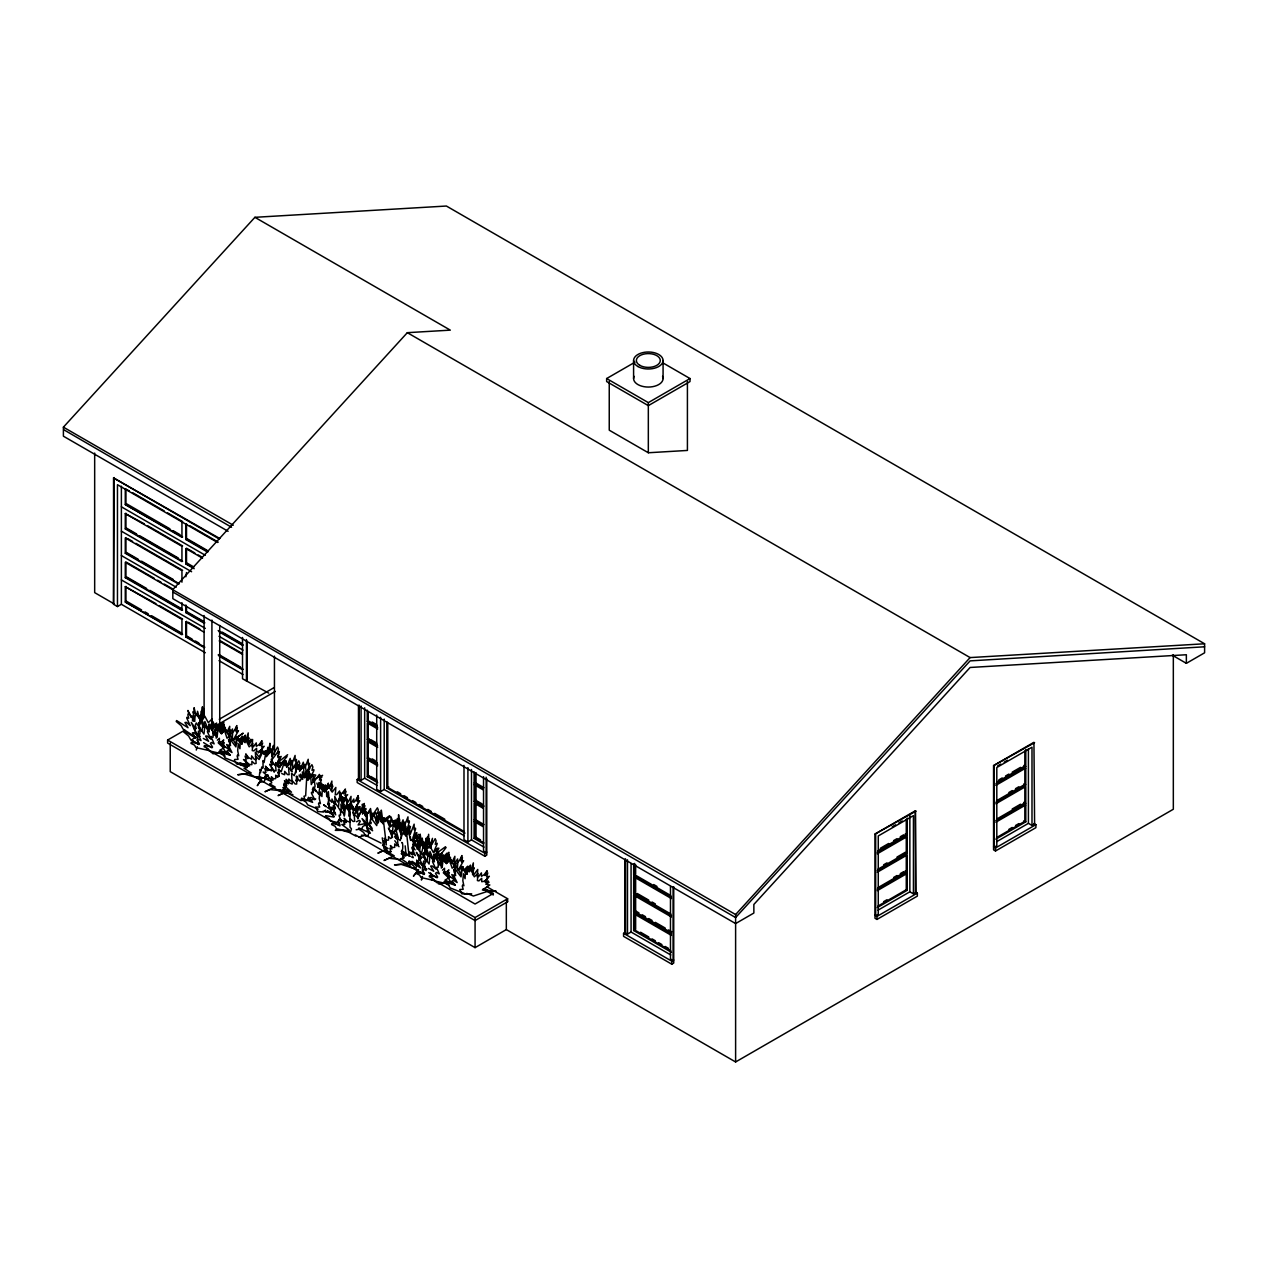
<?xml version="1.0" encoding="UTF-8"?>
<svg xmlns="http://www.w3.org/2000/svg" width="1268" height="1268" viewBox="0 0 1268 1268"><rect width="100%" height="100%" fill="white"/><g stroke="black" fill="none" stroke-linecap="round" stroke-linejoin="round"><path stroke-width="1.5" d="M207.08 750.133L195.858 747.534L194.543 745.14L191.024 743.444L191.246 742.303L199.441 743.777L197.237 740.068L198.363 739.212L201.026 740.591L198.6 734.964L198.616 733.934L199.948 733.966L199.979 728.323L203.958 734.093L204.893 725.629L208.475 730.083L209.157 724.044L210.06 726.897L211.407 723.838L213.452 727.626M223.279 752.558L220.188 753.414L208.966 750.814L207.651 748.421L204.132 746.725L204.37 745.584L212.548 747.074L210.345 743.349L211.471 742.493L214.133 743.888L211.708 738.245L211.724 737.215L213.056 737.247L213.087 731.604L217.082 737.374L218.001 728.91L221.583 733.38L222.265 727.325L223.168 730.178L224.515 727.119L227.02 731.969L229.746 726.326L229.302 733.839L232.504 728.973L232.504 732.365L234.58 730.194L236.862 725.565L235.262 730.859L237.338 727.658L236.434 732.064L238.511 730.685L233.011 740.227L243.202 733.158L238.321 736.581M229.983 744.237L228.509 739.577L230.316 740.702L229.429 737.199L230.348 735.075L235.737 744.126L236.989 736.407L241.839 743.809L242.125 737.627L242.505 740.306L243.06 736.962L244.106 741.289L245.247 735.107L245.073 742.715L248.227 732.904L248.052 739.498L248.908 737.691L247.831 742.889M409.596 825.864L406.917 830.35L409.342 821.918L409.342 820.887L408.011 822.472L407.979 816.861L403.985 827.227L403.065 819.825L399.483 828.432L399.705 823.931L400.149 823.186L401.053 827.069L402.4 825.579L404.444 831.729M400.038 828.273L400.149 823.186L401.354 838.164M405.443 833.314L405.443 832.03M420.041 843.125L420.168 834.122L421.832 845.296L422.212 838.085L423.718 847.42L424.003 842.301L424.336 844.076M432.214 880.103L420.976 877.504L419.66 875.126L416.158 873.43L416.379 872.273L424.574 873.763L422.371 870.054L423.48 869.182L426.159 870.577L423.734 864.935L423.734 863.904L425.081 863.952L425.113 858.293L429.091 864.079L430.011 855.599L433.608 860.069L434.29 854.03L435.178 856.883L436.541 853.808L437.222 854.997M445.322 883.384L434.084 880.8L432.784 878.407L429.266 876.711L429.487 875.554L437.682 877.044L435.479 873.335L436.588 872.463L439.267 873.858L436.842 868.215L436.858 867.185L438.189 867.233L438.221 861.59L442.199 867.36L443.134 858.88L446.716 863.35L447.398 857.311L448.286 860.164L449.649 857.105L452.153 861.939L454.879 856.296L454.435 863.825L457.621 858.959L457.637 862.335L459.698 860.18L461.98 855.535L460.395 860.845L462.455 857.628L461.568 862.05L463.644 860.655L458.128 870.213L463.216 866.678M466.386 894.099L461.695 893.781L459.761 889.486L463.185 889.312L462.265 886.047L462.741 884.953L463.85 885.809L462.836 880.658L463.406 873.747L465.087 878.708L465.467 870.038L466.973 873.779L467.258 867.613L467.623 870.276L468.193 866.932L469.049 870.323M241.855 744.173L242.759 738.325L243.947 741.431L245.738 738.753L249.035 744.316L252.633 739.45L252.063 746.836L253.568 746.551L256.279 742.889L256.294 746.281L259.021 744.712L262.032 740.718L259.94 745.568L262.666 742.953L261.477 747.106L264.219 746.313L258.212 752.938M335.18 803.88L334.736 796.367L337.462 801.994L339.967 797.16L341.314 800.219L342.217 797.366L343.105 808.619L343.771 803.785L344.246 816.18M466.957 873.779L467.892 868.295L469.081 871.401L470.872 868.739L474.169 874.286L477.767 869.436L477.18 876.822L478.702 876.521L481.412 872.875L481.428 876.267L484.154 874.682L487.166 870.704L485.073 875.554L487.784 872.923L486.611 877.091L489.353 876.299L484.63 881.577M198.458 731.034L198.03 735.139C198.093 732.571 196.271 740.496 198.347 743M423.591 861.02L423.163 865.109C423.227 862.557 421.404 870.466 423.48 872.97M399.309 823.138L399.42 818.843L399.689 823.392M405.475 830.429L405.601 826.134L405.871 830.683M470.238 869.816L470.38 865.093L469.62 869.816M309.741 776.523L309.725 773.147L309.075 778.742L309.17 771.134L308.79 775.905M426.999 855.187L427.126 851.446L425.985 853.38L424.003 842.301L421.594 853.301L420.231 851.319L420.453 858.246L419.866 859.165L418.836 857.659L418.836 861.067L417.79 861.669L416.633 860.084L417.441 863.27L416.395 862.811L416.158 867.93M202.928 715.944L202.975 714.74L202.611 717.006M328.143 787.872L328.317 783.149L326.938 789.282L325.686 784.908L324.988 788.221L324.545 785.542L324.196 791.707L322.389 787.904L321.929 796.542L319.916 791.517L319.219 798.412L320.439 803.595L319.092 802.707L318.522 803.769L319.647 807.082L315.51 807.114L317.824 811.488L323.498 812.011L325.575 810.109M342.138 799.078L342.217 797.366L342.328 803.563L343.58 797.366L344.468 800.219L345.831 797.16L348.335 801.994L351.046 796.367L350.618 803.88L353.804 799.014L353.82 802.406L355.88 800.235L358.162 795.591L356.577 800.9L358.638 797.683L357.75 802.105L359.827 800.726L354.311 810.268L359.399 806.749M348.32 806.923L348.383 805.212L349.08 811.251L345.482 806.797L344.563 815.261L340.569 809.491L340.537 815.134L339.206 815.102L339.19 816.132L341.615 821.775L338.952 820.38L337.827 821.236L340.03 824.961L331.851 823.471L331.614 824.612L335.132 826.308L336.448 828.701L347.67 831.301M403.287 823.883L403.398 826.213M202.294 718.924L202.42 706.783L201.739 716.214M426.127 846.897L426.539 840.858L426.73 848.054M203.356 718.877L204.196 708.669L202.943 718.766M427.744 842.887L427.554 836.753L426.999 844.615M216.305 727.705L216.638 723.045L214.815 727.404M356.784 810.426L357.227 804.213L354.501 809.84L351.997 805.006L350.65 808.065L349.746 805.212L349.065 811.251L352.662 806.797L353.582 815.261L357.56 809.491L357.592 815.134L358.939 815.102L357.845 818.874M441.327 859.229L441.755 853.015L439.045 858.658M270.956 752.495L271.051 751.29L270.575 751.956M216.194 738.166L216.638 732.46L214.815 734.727M229.445 739.545L229.746 735.741L227.02 738.23L224.515 730.511L223.168 732.001L222.265 728.117L221.298 733.696L216.273 726.802L214.974 734.663L209.378 726.199L208.428 728.403L209.331 731.81L207.461 730.875L207.461 731.905L210.853 739.181L207.096 735.979L205.543 736.09L208.634 741.289L203.324 738.451M441.327 868.136L441.755 862.43L439.045 864.935L436.541 857.2L437.444 856.122L440.313 861.289M270.021 752.273L269.894 743.27L268.23 754.444L267.849 747.232L266.343 756.552L271.193 750.894L272.446 759.056L277.835 751.94L278.754 754.397L277.866 757.582L279.673 757.091L279.689 758.121L276.408 764.572L280.022 762.29L281.528 762.781L281.242 763.764M197.063 715.675L197.539 711.3L200.059 720.382L200.55 715.215L200.677 720.303L195.668 713.361L194.369 721.191L188.789 712.648L187.838 714.835L188.742 718.274L186.871 717.308L186.871 718.322L190.263 725.645L186.523 722.395L184.954 722.491L188.044 727.737L176.585 720.557L176.252 721.54L181.181 725.676L183.02 728.989L195.795 737.358M422.196 845.645L422.672 841.286L425.192 850.352L425.351 845.883L425.81 846.945L426.761 844.726L428.013 848.197L429.915 846.089L433.418 852.667L437.222 848.926L436.62 856.122M341.488 799.949L341.837 796.637L342.059 800.013M393.825 826.371L394.443 820.364L392.747 822.71M444.466 861.812L444.783 858.848M344.484 823.962L344.706 821.87M347.892 805.497L348.003 804.483L348.24 807.859M428.774 843.283L428.632 834.281L426.951 843.569M429.012 842.491L429.329 838.639L428.647 844.123M204.196 725.946L204.893 721.476L208.475 730.083M217.303 729.227L218.001 724.757L221.583 733.364M429.329 855.916L430.011 851.462L433.608 860.053M442.437 859.197L443.134 854.743L446.716 863.35M425.145 844.108L426.159 838.164L426.619 845.391M430.708 847.959L432.261 840.351M470.967 870.276L473.36 862.874L473.17 869.468L474.042 867.661L472.552 874.682M404.761 826.768L405.063 825.183L403.462 826.054M208.475 726.738L209.157 724.836L210.425 728.292L212.327 726.152L215.829 732.666M221.583 730.019L222.265 728.117L223.533 731.573L225.435 729.433L228.937 735.963L232.757 732.159L232.155 739.387L233.756 739.529L236.625 736.676L236.656 740.068L239.541 739.292L242.743 736.201L240.524 740.433L243.424 738.61L242.156 742.43M262.809 752.495L263.11 750.973L260.32 752.51L262.46 748.5L259.385 751.258L256.596 751.734L256.58 748.342L253.806 750.91L252.269 750.593L252.855 743.444L249.178 746.836L245.802 739.957L243.963 741.907L242.759 738.325L241.855 740.813M433.608 856.708L434.29 854.806L435.542 858.262L436.493 857.326L435.178 858.705L434.29 854.806L433.323 860.386L428.299 853.507L426.999 861.352L421.404 852.889L420.437 855.092L421.356 858.515L419.486 857.564L419.47 858.595L422.878 865.87L419.122 862.668L417.552 862.779L420.643 867.978L409.152 860.972L408.819 861.955L413.764 866.028L415.603 869.309L424.003 874.54M446.716 859.989L447.398 858.087L448.65 861.558L450.568 859.403L454.071 865.933L457.891 862.145L457.272 869.357L458.889 869.515L461.758 866.646L461.774 870.038M455.133 866.852L455.434 865.299L453.833 865.933M272.176 752.701L273.555 745.394L271.701 752.59M429.107 844.551L430.011 842.364L429.123 847.119M351.426 807.288L351.394 801.645L347.4 807.415L346.481 798.951L342.899 803.405L339.317 798.951L338.382 807.415L334.403 801.645L334.372 807.288L333.04 807.256L333.024 808.287L335.449 813.913L332.771 812.534L331.661 813.39L333.864 817.099L325.67 815.625L325.448 816.766L328.951 818.462L330.266 820.856L339.602 822.948M329.014 788.363L331.899 781.056L331.693 787.65L332.739 785.875L331.423 791.042M353.915 814.31L353.011 812.534M308.489 768.329L309.566 763.288L308.235 764.873L308.203 759.263L304.891 767.948M210.504 738.166L210.979 736.312M380.939 818.716L381.24 817.654L379.671 817.559M422.45 876.489L421.404 880.024L422.402 876.679M386.344 844.884L383.174 818.557L383.015 823.661L378.007 817.543L376.723 825.595L371.144 817.987L370.177 820.348L371.096 823.629L369.226 822.964L369.21 823.994L372.602 830.746L368.861 828.131L367.308 828.48L370.383 833.203L358.923 827.956L358.606 829.003L363.52 832.315L365.358 835.311L381.082 843.061M196.271 750.054L197.269 746.709M294.493 767.425L296.474 760.467L296.458 759.453L295.127 761.038L295.095 755.427L292.448 762.67M432.483 838.338L429.456 847.61M308.489 778.457L309.566 774.685L308.235 774.716L308.203 769.074L304.225 774.843L303.29 766.379L299.708 770.849L299.026 764.794L297.774 768.091L295.856 765.666L294.905 767.172M419.137 835.992L414.382 843.711M313.354 791.47L315.05 786.16L314.084 779.344L311.294 784.591L310.644 776L308.124 779.994L307.648 773.86L307.014 776.587L306.048 773.353L304.304 777.87L302.386 771.879L302.687 778.14M277.914 756.203L279.356 751.48L277.597 752.669L278.453 749.134L277.549 747.058L272.287 756.299L271.067 748.627L266.328 756.203M378.149 822.9L378.767 821.268M363.932 812.867L363.853 806.559L364.407 812.82L364.915 808.556L365.184 811.932L365.374 809.285L365.517 815.482L366.246 811.837L366.436 820.523L367.244 815.673L367.355 831.253L369.02 831.665L368.085 835.834L365.802 835.834M266.93 774.7L264.346 781.373L259.354 782.483L257.309 785.684L261.573 778.917L259.274 776.84L259.766 772.212L260.622 772.624L259.956 769.486L260.923 771.023L261.779 766.981L262.635 768.44L263.126 767.505L262.936 760.594L264.077 762.528L266.058 751.448L266.343 756.552L265.424 750.751L264.219 753.905L262.381 751.306L259.005 756.98L255.328 752.257L255.914 759.627L254.377 759.389L251.603 755.839L251.587 759.231L248.797 757.757L245.723 753.889L247.862 758.66L245.073 756.14L246.293 760.245L243.488 759.564L249.622 765.951M376.168 821.949L377.499 817.987L375.867 818.256L376.659 815.165L375.819 812.614L370.938 819.065L369.796 810.759L365.406 815.831L364.566 809.903L363.298 813.39L361.412 811.266L357.909 817.844L354.089 814.104L354.707 821.315L353.106 821.49L350.237 818.668L350.222 822.06L347.337 821.331L344.135 818.288L346.354 822.488L343.469 820.697L344.738 824.501L341.821 824.549L349.524 830.271L335.259 830.302L342.091 830.318L349.191 832.426L355.943 836.151M308.473 797.287L307.221 800.409L304.922 800.409L303.987 796.241L305.651 795.828L306.777 776.412L307.506 780.058L312.53 773.94L313.814 781.991L319.393 774.383L320.344 776.745L319.441 780.026L321.311 779.36L321.311 780.391L317.935 787.143L317.745 785.605L318.125 786.81M279.15 765.761L278.548 767.219L280.054 766.934M403.446 825.008L404.397 822.869L403.113 823.994M296.062 765.872L297.837 764.002M309.17 769.708L309.836 768.281M248.829 743.619L250.874 739.212L248.734 743.793M401.053 832.299L401.893 830.508L400.767 831.142M410.499 826.609L408.502 831.697L409.627 830.492M228.684 734.917L229.635 732.92L228.351 733.839M453.817 864.887L454.768 862.89L453.484 863.809M365.311 809.983L365.992 808.572L363.916 809.951L364.819 805.545L362.759 808.746L364.344 803.452L362.062 808.081L360.001 810.252L359.985 806.86L356.784 811.726M449.839 858.801L450.536 857.374L448.46 858.769L449.347 854.347L447.287 857.564L448.872 852.255L446.59 856.883L444.529 859.054L444.513 855.662L443.15 858.499M218.017 728.514L219.38 725.692L219.396 729.084L221.456 726.913L223.739 722.269L222.154 727.578L224.214 724.361L223.327 728.783L225.403 727.404L221.821 733.696M425.842 844.932L428.568 840.018L429.804 847.737L435.193 838.703L436.113 840.811L435.241 844.314L437.048 843.188L437.048 844.203L433.783 851.827L437.381 848.26L438.902 848.197L435.923 853.729L445.496 846.739M416.998 849.037L419.756 843.569L421.578 845.534L422.799 841.936L423.718 847.42M440.773 854.537L446.114 847.5M270.496 781.104L263.379 777.902L256.532 776.824L270.845 779.012L263.11 772.101L266.026 772.481L264.774 768.503L267.659 770.722L265.44 766.173L268.642 769.724L271.526 770.896L271.558 767.505L274.427 770.77L276.044 770.849L275.425 763.542L279.245 767.869L282.748 761.83L284.65 764.239L285.918 760.959L286.6 766.997L290.182 758.391L291.101 764.509M299.708 770.833L303.29 762.226L303.987 766.696M367.72 813.184L370.525 808.524L371.825 816.354M296.03 772.656L295.095 765.238L291.117 771.007L290.182 762.528L286.6 766.997M352.33 809.063L352.758 807.256M296.094 765.761L296.775 764.588L298.138 767.647L299.026 764.794L299.993 770.516L305.017 764.335L306.317 772.355L311.912 764.683L312.879 767.029L311.96 770.31L313.83 769.628L313.846 770.659L310.438 777.458L314.195 774.78L315.764 775.113L312.673 779.883L322.611 775.303M300.12 767.806L300.722 765.793L298.852 766.474L299.755 763.178L298.804 760.832L294.144 767.267M278.817 757.773L281.179 756.425L278.263 762.052L287.63 754.714M418.456 834.344L414.684 838.988L416.887 832.743L415.761 833.155L413.099 837.641L415.508 829.209L415.508 828.178L414.176 829.763L414.145 824.152L410.15 834.518L409.231 827.116L405.649 835.723L402.051 827.116L401.132 834.518L397.138 824.152L397.106 829.763L395.774 828.178L395.774 829.209L398.2 837.641L394.411 832.743L396.615 838.988L394.602 836.721M418.583 869.594L413.431 876.188L415.904 873.066L421.943 872.162M372.76 814.959L377.404 807.811L378.355 809.998L377.452 813.438L379.322 812.455L379.322 813.485L375.93 820.808L378.752 818.7M287.059 756.52L280.656 764.303M464.674 869.277L467.876 866.171L465.657 870.403L468.542 868.596M355.832 810.838L359.637 806.622M228.113 531.292L63.4 436.192L63.4 427.157L254.9 217.319L446.399 206.034L1204.6 643.779L1204.6 652.798L1186.357 663.338L1172.298 655.207M254.9 217.319L450.314 330.14L407.329 332.676L172.828 589.62L172.828 598.654L735.614 923.564L753.858 913.039L753.858 904.449L970.099 667.475L1186.357 654.748L1186.357 663.338M170.229 743.064L170.229 771.641L475.072 947.64L506.328 929.587L735.614 1061.966L735.614 914.545L970.099 657.585L1204.6 643.779M309.455 799.458L300.833 800.584L284.08 790.947L277.264 789.774L291.513 792.167L283.81 785.146L286.726 785.574L285.474 781.563L288.359 783.83L286.14 779.265L289.326 782.847L292.211 784.068L292.226 780.676L295.095 783.973L296.696 784.068L296.712 776.111L297.837 776.983L296.078 779.376M342.851 799.807L347.686 794.719L344.88 795.401L346.101 791.28L343.311 793.8L345.451 789.029L342.376 792.912L339.586 794.37L339.57 790.994L336.797 794.545L335.259 794.782L335.846 787.412L332.168 792.135L328.792 786.461L326.954 789.061L325.733 785.906L324.814 791.723L319.98 786.049L318.728 794.212L313.339 787.095L312.419 789.536L313.307 792.738L311.5 792.246L311.484 793.277L314.765 799.728L311.151 797.429L309.646 797.921L312.625 802.375L301.562 798.143L301.245 799.22L306 802.089L307.775 804.926L318.157 809.158M230.998 740.116L231.965 739.149M213.087 726.326L215.956 723.505L215.972 726.897L218.857 726.168L222.043 723.125L219.839 727.325L222.724 725.534L221.456 729.338L224.373 729.385M439.172 855.361L441.09 853.491L441.106 856.883L443.99 856.154L447.176 853.095L444.957 857.295L447.842 855.52L446.59 859.308L449.49 859.371L448.539 860.322M385.012 820.84L389.942 816.703L389.609 815.72L383.443 819.984M217.335 740.163L219.38 738.293L219.396 741.685L221.456 741.907L223.739 739.91L222.154 743.381L224.214 742.541L223.327 745.933L225.403 746.947L224.721 747.565M442.469 870.149L444.513 868.263L444.529 871.671L446.59 871.893L448.872 869.88L447.287 873.351L449.347 872.527L448.46 875.903L450.536 876.917L445.02 880.103L455.212 884.81L450.346 882.591L438.379 883.907M396.535 829.637L394.015 831.871L392.62 831.364L393.159 824.279L389.815 827.243L386.756 819.936L385.076 821.664L383.982 817.939L383.142 823.297L378.752 815.308L377.61 822.869L372.713 813.184L371.873 815.181L372.681 818.795L371.048 817.448L371.572 819.699M285.522 787.587L281.829 790.836L269.862 789.536L264.98 791.739L275.172 787.048L269.672 783.846L271.748 782.847L270.861 779.455L272.921 780.295L271.336 776.824L273.619 778.821L275.679 778.6L275.695 775.208L277.74 777.078L278.881 776.381L278.437 769.375L281.163 771.863L283.667 764.144L285.015 765.634L285.918 761.735L286.6 763.653M403.335 857.406L400.878 859.577L388.911 858.262L384.03 860.481L394.221 855.773L388.721 852.587L390.798 851.573L389.894 848.197L391.955 849.021L390.37 845.55L392.652 847.547L394.713 847.341L394.728 843.933L396.789 845.804L397.93 845.106L397.486 838.1L400.212 840.589L402.717 832.87L404.064 834.36L404.967 830.477L405.649 835.723L406.331 830.477L407.218 834.36L408.581 832.87L411.086 840.589L413.796 838.1L413.368 845.106L414.509 845.804M319.552 778.885L322.024 776.935M226.433 732.444L230.094 729.877L226.259 732.539M365.802 814.468L368.243 812.756M450.346 863.27L453.992 860.703L451.392 862.509M365.564 814.595L368.132 812.82M485.739 884.224L489.099 882.148M345.15 821.093L344.516 819.968M317.935 787.143L321.66 784.527L323.229 784.876L320.756 788.078L320.265 785.114L320.249 788.49L318.823 782.546M63.955 429.852L231.553 527.25M205.321 652.751L121.379 604.297L117.464 606.548L113.549 604.297L113.549 477.925L219.824 538.535M129.273 490.764L125.278 489.21L125.278 504.553L181.942 537.283L181.942 521.925M125.278 504.553L182.608 536.903M125.278 513.588L181.942 546.302L181.942 561.645L125.278 528.93L125.278 513.588L144.267 523.795M125.278 528.93L126.578 528.17L136.579 533.955M181.942 582.186L181.942 570.663L125.278 537.949L125.278 553.292L126.578 552.547L138.244 559.283M185.857 524.191L185.857 539.534L187.157 538.773L207.159 550.328M735.614 914.545L125.278 562.326L125.278 577.669L126.578 576.908L146.581 588.463M125.278 586.688L181.942 619.402L181.942 634.761L125.278 602.031L125.278 586.688L155.932 603.631M113.549 604.297L114.199 477.56M202.531 558.174L185.857 548.553L185.857 563.895L193.18 567.382M125.278 602.031L182.608 634.38M186.507 572.55L185.857 576.766M173.383 592.314L735.614 917.556L970.099 660.882L1204.6 646.791M185.857 604.963L185.857 612.634L187.157 611.889L203.831 621.51M663.338 363.139L690.014 378.546L690.014 381.557L648.328 405.633L606.643 381.557L606.643 378.546L634.983 362.188M204.196 632.256L185.857 621.669L185.857 637.011L187.157 636.251L192.165 639.151M606.643 378.546L648.328 402.622L690.014 378.546M242.521 637.487L242.521 678.76L268.721 693.12M487.055 886.871L507.628 898.743L507.628 901.754L475.072 920.568L167.614 743.064L167.614 740.052L184.763 730.162M219.269 719.257L274.031 687.636M196.049 737.183L191.072 740.052L197.919 743.999M217.969 724.519L275.283 691.425M367.26 710.159L367.26 721.429L368.243 720.874L377.167 726.025M377.69 728.957L367.26 722.934L367.26 739.862L369.226 738.737M377.69 747.391L367.26 741.368L367.26 758.296L368.243 757.725L377.167 762.876M486.785 778.806L486.785 855.123L484.836 856.249L357.164 782.546L357.164 779.535L359.129 778.409L359.129 705.103M358.464 705.484L358.464 778.79L361.079 780.295L364.661 778.219L377.167 785.447M377.69 765.809L367.26 759.801L367.26 776.713L369.226 775.588M376.707 715.009L376.707 789.314L380.622 791.565L384.204 789.504L464.167 835.675M386.803 721.65L386.803 787.999L388.753 786.873M474.089 771.832L474.089 783.117L476.039 781.976L476.039 772.577M483.029 806.702L474.089 801.534L474.089 784.607L475.072 784.052L475.072 800.98L483.996 806.131M474.089 801.534L476.039 800.409L481.999 803.849M483.029 808.191L474.089 803.04L474.089 819.968L476.039 818.843L476.039 803.785M483.029 843.553L474.089 838.386L474.089 821.474L475.072 820.903L475.072 837.831L483.996 842.982M463.993 765.396L463.993 839.701L467.908 841.968L471.49 839.891L483.996 847.119M474.089 838.386L476.039 837.26L480.509 839.844M357.164 779.535L484.836 853.253L486.785 852.112M483.045 889.058L493.3 894.986L493.3 893.48L475.072 904.021L432.293 879.326M167.614 740.052L475.072 917.556L507.628 898.743M633.667 863.968L633.667 875.253L635.633 874.112L635.633 864.713M671.454 898.568L633.667 876.743L633.667 893.671L635.633 892.545L635.633 877.504M671.454 933.914L633.667 912.104L633.667 895.176L634.65 894.606L646.157 901.247M633.667 912.104L635.633 910.979L638.913 912.865M673.736 886.744L673.736 963.062L671.786 964.187L623.571 936.355L623.571 933.343L625.536 932.218L625.536 858.911M624.886 859.292L624.886 932.598L627.486 934.104L631.068 932.028L670.756 954.947M671.454 935.419L633.667 913.61L633.667 930.522L635.633 929.396L635.633 914.355M915.385 810.743L915.385 891.975L917.35 893.116L917.35 896.111L876.965 919.427L874.999 918.301L874.999 834.059L915.385 810.743L916.051 892.355L913.435 893.861L909.853 891.8L878.027 910.17M1033.943 823.534L1035.893 824.66L1035.893 827.671L995.507 850.986L993.557 849.861L993.557 765.618L1033.943 742.303L1034.593 823.915L1031.994 825.42L1028.411 823.344L996.585 841.73M874.999 834.059L916.051 811.124M993.557 765.618L1034.593 742.683M892.276 826.736L895.604 824.818M898.933 822.884L902.261 820.967M997.504 765.983L1000.832 764.049M1004.161 762.131L1007.489 760.214M623.571 933.343L671.786 961.176L673.736 960.05M880.325 848.292L888.646 843.489M893.639 840.605L896.967 838.687M900.296 836.753L903.624 834.835M998.883 779.852L1002.211 777.934M1005.54 776L1008.868 774.082M1012.197 772.164L1020.518 767.362M877.979 850.78L906.271 834.439L906.271 819.397M996.521 782.34L1024.829 765.999L1024.829 750.957M877.282 852.302L907.254 835.01L907.254 818.082M995.84 783.862L1025.796 766.569L1025.796 749.642M882.972 849.401L894.622 842.681M897.95 840.747L906.271 835.945L906.271 852.873L877.979 869.214M1001.514 780.961L1011.499 775.192M1014.828 773.274L1024.829 767.505L1025.796 768.059L1025.796 784.987L995.84 802.295M877.282 853.808L907.254 836.515L907.254 853.427L877.282 870.736M995.84 785.367L1025.796 768.059M883.653 864.792L886.982 862.874M896.967 857.105L905.289 852.302M1008.868 792.516L1012.197 790.582M1015.525 788.664L1018.854 786.746M996.521 800.758L1024.829 784.432L1024.829 767.505M879.643 869.753L889.629 863.984M892.957 862.066L904.607 855.329M1004.842 797.461L1021.485 787.856M877.282 872.241L907.254 854.933L907.254 871.861L877.282 889.153M995.84 803.785L1025.796 786.493L1025.796 803.421L995.84 820.713M893.639 877.456L896.967 875.538M900.296 873.62L903.624 871.687M1012.197 809.016L1020.518 804.213M877.979 887.632L906.271 871.29L906.271 854.378M996.521 819.191L1024.829 802.85L1024.829 785.922M882.972 886.253L892.957 880.483M897.95 877.599L906.271 872.796L907.254 873.367L907.254 890.295L877.282 907.587M996.521 820.697L1011.499 812.043M1014.828 810.125L1024.829 804.356L1025.796 804.926L1025.796 821.838L995.84 839.147M877.282 890.659L907.254 873.367M995.84 822.219L1025.796 804.926M883.653 901.659L886.982 899.725M1008.868 829.367L1012.197 827.449M1015.525 825.516L1018.854 823.598M877.979 906.065L906.271 889.724L907.254 890.295M996.521 837.625L1024.829 821.284L1024.829 804.356M874.999 915.29L876.965 916.431L917.35 893.116M993.557 846.85L995.507 847.975L1035.893 824.66M735.614 1061.966L1173.328 809.253L1173.328 654.779M329.474 786.794L331.931 785.399L331.598 784.353L321.707 789.171M223.105 748.421L219.903 750.133L230.094 754.84L225.213 752.621L220.141 752.384L215.306 753.889M235.943 743.682L236.862 743.191M287.551 765.238L288.739 764.652M401.195 853.681L402.875 854.711L403.715 858.071L401.972 850.986C403.731 848.34 402.178 840.621 402.241 843.125L401.893 842.428M286.631 764.335L289.611 762.987M264.917 776.491L268.166 775.033M228.7 735.963L230.3 735.329M356.514 821.775L359.193 820.38L360.302 821.236L358.099 824.961L366.293 823.471L366.515 824.612L363.013 826.308L361.697 828.701L356.134 829.795M263.966 752.162L268.8 750.64M263.665 752.225L268.721 750.656M358.828 837.134L365.739 835.057M404.904 833.298L405.808 833.076M348.748 831.776L350.65 831.808L351.474 828.844L350.047 827.212L349.952 811.631L349.271 816.481L348.383 805.212L347.495 808.065L346.132 805.006L343.628 809.84L340.918 804.213L341.346 811.726L338.841 808.271M309.107 800.203L315.732 798.935M325.416 812.043L330.108 811.726L332.121 808.619L334.229 809.951L333.326 805.545L335.386 808.746L334.483 805.909M609.242 381.557L609.242 430.185L648.328 452.755L687.414 450.441L687.414 381.557M264.901 776.285L268.23 776.143M297.647 780.739L295.634 780.692M244.898 763.843L240.017 763.811L225.181 757.995L223.437 755.237L218.793 752.542L219.11 751.448L229.92 755.284L227.02 750.941L228.494 750.387L232.012 752.542L228.811 746.218L228.826 745.188L230.586 745.616L229.73 742.446L230.633 739.973L235.896 746.884L237.116 738.673L239.779 742.509M471.664 893.829L465.134 893.781L450.314 887.98L448.571 885.207L443.927 882.512L444.228 881.434L455.054 885.254L452.137 880.911L453.611 880.372L457.146 882.528L453.944 876.188L453.96 875.158L455.719 875.586L454.863 872.432L455.767 869.943L461.029 876.854L462.249 868.659L466.989 874.143L467.892 868.295L469.097 871.893L470.935 869.943L474.311 876.822L477.988 873.414L477.402 880.578L478.939 880.895L481.713 878.328L481.729 881.72L484.519 881.244L487.594 878.47L485.454 882.48L488.243 880.959L487.023 884.636L489.828 884.953L482.395 889.993L496.168 891.277L489.575 890.691L473.408 896.032L466.751 893.354M322.944 811.282L331.265 811.663M361.428 835.152L367.102 835.628M418.63 847.547L416.57 847.341L416.554 843.933M241.253 764.129L236.561 763.811L234.532 760.705L234.628 759.5L238.067 759.326L237.132 756.061L237.607 754.983L238.717 755.823L237.702 750.672L238.289 743.761L239.953 748.722L240.334 740.068L241.839 743.809M370.731 822.472L369.353 822.235L369.622 823.36M260.019 778.679L244.217 773.956L237.766 774.764L251.238 772.989L243.963 768.218L246.705 767.79L245.532 764.16L248.243 765.587L246.151 761.656L249.162 764.303L251.888 764.683L251.904 761.291L254.614 763.748L256.136 763.384L255.55 756.251L259.147 759.516L262.444 752.51L264.235 754.381L265.424 750.751L266.343 753.208M417.267 869.658L401.116 864.332L394.522 864.903L408.28 863.635L400.846 858.595L403.652 858.278L402.447 854.6L405.237 856.122L403.081 852.112L406.172 854.886L408.962 855.361L408.978 851.953L411.735 854.521L413.289 854.204L412.702 847.056L415.143 849.925M247.482 766.347L237.148 763.621L247.165 767.362M219.348 752.796L224.547 754.27M444.482 882.766L447.937 883.748M431.374 879.485L434.829 880.467M292.876 794.64L288.042 793.15L282.97 793.372L278.088 795.591L288.296 790.883L282.78 787.697L284.856 786.683L283.969 783.307L286.029 784.131L284.444 780.66L286.726 782.657L288.787 782.451L288.803 779.043L290.847 780.929L291.989 780.216L291.545 773.211L294.271 775.699L296.775 767.98L298.138 769.47L299.026 765.587L299.708 767.489M391.035 851.747L382.73 850.971L377.864 853.19L388.056 848.482L382.54 845.296L384.632 844.282L383.728 840.906L385.789 841.73L384.204 838.259L386.486 840.256L388.547 840.05L388.563 836.642L390.607 838.513L391.749 837.815L391.321 830.809L394.031 833.298L396.535 825.579L397.898 827.069L398.786 823.186L399.483 828.432M422.371 857.073L423.48 857.501M239.953 762.702L248.29 766.046M281.75 773.559L284.65 774.748L284.666 771.356L287.535 774.605L289.152 774.685L288.533 767.378L292.353 771.705M342.011 820.665L338.873 819.334L341.869 820.618M411.609 857.025L413.178 857.707L412.56 856.09M203.593 742.62L211.978 747.851M428.711 872.59L437.111 877.821M279.483 773.195L277.882 772.339L279.134 776.333L276.218 775.937L277.185 777.03M407.329 332.676L970.099 657.585M1023.847 765.428L1025.796 766.569M1023.847 783.862L1025.796 784.987M1023.847 802.295L1025.796 803.421M1023.847 820.713L1025.796 821.838M905.289 833.884L907.254 835.01M906.271 852.873L907.254 853.427M905.289 870.736L907.254 871.861M63.4 427.157L233.264 525.237M113.549 477.925L219.174 538.916M132.601 492.681L164.269 510.972M167.598 512.89L182.608 521.56M189.835 525.745L218.175 542.102M217.525 542.466L117.464 484.709L117.464 606.548M126.578 503.808L169.912 528.819M173.256 530.753L179.913 534.605M208.174 551.659L186.507 539.154L186.507 523.811M185.857 539.534L207.524 552.04M121.379 506.82L205.321 555.273M147.595 525.713L182.608 545.922M194.844 552.991L186.507 548.188L186.507 563.531M198.173 554.924L201.517 556.842M139.924 535.873L178.249 557.999M187.157 563.15L193.83 567.002M182.608 561.264L125.928 528.55L125.928 513.207M185.857 563.895L194.194 568.714M121.379 531.181L191.611 571.741M127.593 538.535L132.601 541.42M135.93 543.354L182.608 570.299M141.588 561.201L173.256 579.492M179.263 583.708L125.928 552.927L125.928 537.584M125.278 553.292L178.614 584.088M121.379 555.558L176.189 587.211M154.268 578.303L125.928 561.946L125.928 577.289L182.608 610.003M157.597 580.237L160.941 582.155M164.269 584.072L172.607 588.891M149.925 590.381L181.578 608.672M222.169 632.098L242.156 643.637M204.845 622.842L186.507 612.27L186.507 606.516M218.175 630.545L243.171 644.984M125.278 577.669L181.942 610.384L181.942 602.712M185.857 612.634L204.196 623.222M219.19 631.892L242.521 645.364M372.19 722.031L376.659 724.599M653.702 884.541L656.982 886.443M483.996 787.697L475.072 782.546L475.072 773.147M670.788 895.541L634.65 874.682L634.65 863.397M367.26 721.429L377.69 727.452M474.089 783.117L483.029 788.268M633.667 875.253L671.454 897.062M121.379 579.92L205.321 628.389M219.031 636.298L243.012 650.151M479.526 786.635L482.506 788.347M636.298 877.139L641.228 879.976M644.509 881.878L670.788 897.047M474.089 784.607L483.029 789.774M159.261 605.565L182.608 619.038M188.171 622.255L199.837 628.991M219.839 640.53L241.506 653.052M219.19 640.911L242.521 654.383M370.7 739.593L376.659 743.032M637.265 893.496L648.772 900.137M652.053 902.024L655.334 903.925M377.167 744.459L368.243 739.292L368.243 724.25M670.788 913.974L634.65 893.116L634.65 876.188M367.26 739.862L377.69 745.885M633.667 893.671L671.454 915.48M126.578 601.286L141.588 609.94M144.917 611.873L148.245 613.791M151.589 615.725L181.578 633.033M195.494 641.069L198.822 642.987M218.825 654.542L240.492 667.047M375.693 745.093L368.243 740.797L368.243 757.725M476.562 803.341L479.526 805.053M649.438 903.149L657.648 907.888M667.507 913.578L670.788 915.48M204.845 647.219L186.507 636.631L186.507 621.288M218.175 654.922L243.171 669.346M633.667 895.176L671.454 916.986M185.857 637.011L204.196 647.599M219.19 656.253L242.521 669.726M219.031 660.676L243.012 674.513M114.199 603.917L94.672 592.631L94.672 453.072M372.19 758.882L375.169 760.594M642.194 914.767L645.491 916.669M648.772 918.555L652.053 920.457M655.334 922.359L665.193 928.049M668.474 929.935L671.771 931.837M483.996 824.565L475.072 819.397L475.072 802.47M670.788 932.392L634.65 911.534L634.65 894.606M367.26 758.296L377.69 764.303M474.089 819.968L483.029 825.119M369.733 760.087L374.203 762.67M646.157 919.68L667.507 932.012M474.089 821.474L483.029 826.625M370.7 776.444L376.659 779.883M397.249 791.771L400.656 793.736M404.048 795.702L407.456 797.667M412.544 800.599L415.952 802.565M419.343 804.53L422.751 806.496M427.839 809.428L431.247 811.393M434.639 813.359L444.83 819.239M640.562 932.249L648.772 936.989M652.053 938.875L655.334 940.777M658.631 942.679L661.912 944.565M665.193 946.467L668.474 948.369M377.167 781.31L368.243 776.159L368.243 759.231M464.246 831.586L387.786 787.428L387.786 723.029M670.788 950.826L634.65 929.967L634.65 913.039M367.26 776.713L377.69 782.736M386.803 787.999L464.976 833.124M633.667 930.522L671.454 952.331M484.756 888.551L493.3 893.48M506.328 901.009L507.628 901.754M206.462 748.944L339.903 825.991M355.309 834.867L422.038 873.398M455.577 873.43L454.435 872.733L454.879 865.727L452.153 868.215L449.649 860.481L448.286 861.986L447.398 858.087L446.431 863.666L441.407 856.788L440.107 864.633L434.512 856.169L433.545 858.388L434.464 861.796L432.594 860.861L432.578 861.875L435.986 869.151L432.229 865.965L430.66 866.076L433.751 871.275L428.441 868.437M230.443 743.46L229.302 741.447M410.356 856.36L401.718 850.527L401.385 851.525L406.315 855.662M198.87 744.57L190.469 739.339L188.631 736.058L183.702 731.985L184.018 730.986L195.526 738.008L192.419 732.809L193.988 732.698L197.745 735.884L194.337 728.609L194.353 727.594L196.223 728.529L195.32 725.122L196.271 722.903L201.866 731.367L203.165 723.521L208.19 730.416L209.157 724.836L210.06 728.72L211.407 727.23L213.912 734.949M425.351 866.345L422.26 864.253L421.943 865.251L426.872 869.309M200.217 736.359L197.126 734.267L196.809 735.266L199.266 737.041M412.1 861.289L417.98 865.331M323.831 804.974L326.399 806.749M327.667 807.621L331.471 810.268L327.619 803.769M270.1 770.326L266.264 767.679L269.862 770.215M332.565 814.595L327.461 811.044L332.327 814.468M323.72 804.911L326.161 806.622M283.62 784.94L286.314 786.842M372.063 828.115L362.014 818.589L367.657 828.337M455.149 884.699L449.918 880.895L448.143 877.424L443.388 872.86L443.705 871.893L454.768 880.087L451.788 874.571L454.198 875.823M230.031 754.729L224.785 750.91L223.009 747.454L218.254 742.874L218.572 741.907L229.635 750.101L226.655 744.585L229.064 745.853M415.476 845.249L414.319 844.282L415.222 840.906L413.162 841.73L414.747 838.259L412.465 840.256L410.404 840.05L410.388 836.642M279.832 771.118L278.548 770.025L279.499 772.149M446.558 882.861L449.015 885.032M433.434 879.58L437.143 882.829M221.424 752.875L225.118 756.14M207.08 748.516L213.246 753.937M302.687 779.44L300.453 774.162L300.437 777.538L298.994 775.113M425.81 850.289L420.786 843.331L419.502 851.161L413.923 842.618L412.972 844.821L413.875 848.244L412.005 847.278L412.005 848.308L415.381 855.631L411.656 852.381L410.087 852.461L410.388 853.523M420.976 862.937L422.767 865.061M315.225 790.439L316.017 791.438M296.094 776.761L299.898 781.136L303.401 775.16L305.287 777.601L306.555 774.32L307.506 780.058L308.108 773.131L308.615 777.395M394.808 840.732L398.992 846.691M420.786 858.69L416.379 852.381L419.66 859.022M392.826 834.344L388.42 828.052L392.589 837.292M195.652 728.704L191.246 722.411L195.858 732.952M331.233 812.249L334.134 816.497M430.708 873.351L432.753 876.553L430.613 873.161M409.089 856.375L406.331 830.477L406.204 835.564L405.934 832.173M335.719 814.864L332.026 807.415L328.602 807.24L329.522 803.975L329.062 802.882L327.937 803.738L328.951 798.586L328.38 791.676L326.716 796.637L326.32 787.983L324.83 791.723L324.545 785.542L324.164 788.205L323.594 784.876L322.548 789.203L321.406 783.022L321.596 789.314M274.221 772.228L269.672 764.303L271.748 765.698L270.861 761.275L272.921 764.493L271.336 759.183L273.619 763.827L275.679 765.983L275.695 762.607L278.881 767.473L278.437 759.96L281.163 765.587L283.667 760.752L285.015 763.811L285.918 760.959L286.885 766.664L291.909 760.483L293.209 768.519M284.444 763.035L285.348 764.572M192.308 719.939L192.926 721.112M390.639 824.739L387.136 818.763L385.234 821.204L383.982 817.939L383.031 823.661L381.288 810.125L381.414 822.266M328.301 799.094L329.204 800.9L327.619 795.591L329.902 800.235L331.978 802.406L331.978 799.014L334.039 803.262M464.833 871.29L462.123 866.377L460.87 874.096L455.481 865.061L454.562 867.169L455.45 870.688L453.643 869.547L455.117 874.207M216.4 730.479L213.087 721.793L212.152 728.133M203.292 727.182L199.979 718.512L199.948 724.123L198.616 722.538L198.6 723.568L200.582 730.526M198.363 727.515L199.013 728.957M415.413 845.582L413.099 840.43L414.161 844.123M191.056 717.323L187.965 710.445L189.027 714.153M194.828 721.318L192.165 715.913L193.418 720.589M292.163 765.254L293.368 768.154M442.199 862.145L438.221 851.763L437.286 858.119M427.76 855.726L425.113 848.482L425.081 854.093L423.734 852.524L423.734 853.538L426.159 861.971M397.898 825.42L395.885 819.825L394.966 827.227L390.972 816.861L390.94 822.472L389.609 820.887L390.702 825.928M418.551 847.991L417.299 845.899L417.457 847.087M385.361 846.342L387.437 853.396L386.439 850.051L383.998 848.609L382.254 837.863M404.492 830.651L404.333 831.174M419.106 846.184L416.506 836.262L418.25 846.342M421.087 845.265L419.217 837.673L419.201 843.268L418.266 841.524L419.026 846.691M195.954 715.279L194.099 707.687L194.067 713.298L193.132 711.538L193.132 712.568L194.527 719.78M409.057 862.002L409.881 865.362L409.009 861.812M203.562 724.329L200.55 715.215L199.076 728.308M316.937 783.053L317.159 784.195M429.012 855.932L425.668 845.185L424.209 858.278M318.712 784.448L319.108 786.445M419.756 844.377L419.011 842.158L419.106 843.363M320.218 794.45L320.392 795.638M380.416 819.318L379.512 812.011L380.178 819.413M362.585 814.167L362.394 804.15L363.694 813.279M405.174 845.851L405.966 853.665M397.296 818.415L397.851 823.915M318.331 784.543L318.617 787.412M355.658 813.264L355.389 810.189L358.733 815.356L361.792 810.094L363.456 812.915L364.566 809.903L365.517 815.482M397.375 820.444L397.661 823.994M381.097 820.348L380.733 818.082L380.78 819.286M340.712 799.775L339.745 792.199L339.57 798.507M405.332 831.459L404.761 822.013L404.714 831M399.151 824.168L398.596 814.722L398.548 823.709M398.421 824.945L398.12 822.663L398.168 823.883M347.432 807.256L347.115 802.47L347.178 807.209M341.25 799.411L340.949 794.624L340.997 799.363M201.596 716.785L201.422 710.888L200.677 720.303L201.628 714.74L202.896 718.227L204.782 716.103L208.285 722.681L212.105 718.94L211.487 726.152M1031.994 825.42L1031.994 747.201L996.806 767.505L996.806 845.724L994.207 847.23L994.207 765.999M1028.411 749.039L1028.411 823.344M995.507 847.975L995.507 850.986M913.435 893.861L913.435 815.641L878.264 835.945L878.264 914.165L875.665 915.67L875.665 834.439M909.853 815.53L909.853 891.8M906.271 872.796L906.271 889.724M876.965 916.431L876.965 919.427M673.086 887.125L673.086 960.431L670.471 958.925L670.471 886.57M671.786 961.176L671.786 964.187M663.069 360.492L663.069 378.546M648.328 402.622L648.328 452.755M635.633 894.051L635.633 910.979M633.588 360.492L633.588 378.546M631.068 863.587L631.068 932.028M627.486 859.783L627.486 934.104M506.328 902.911L506.328 929.587M486.135 777.205L486.135 852.492L483.536 850.986L483.536 776.682M484.836 853.253L484.836 856.249M476.039 783.481L476.039 800.409M476.039 820.333L476.039 837.26M475.072 917.556L475.072 947.64M471.49 769.502L471.49 839.891M467.908 767.647L467.908 841.968M384.204 719.099L384.204 789.504M380.622 717.26L380.622 791.565M368.243 711.475L368.243 720.874M364.661 707.813L364.661 778.219M361.079 705.975L361.079 780.295M274.443 656.142L274.443 754.301M247.086 641.148L247.086 680.631M246.436 639.548L246.436 681.011M219.729 625.441L219.729 728.117M211.914 620.036L211.914 726.057M204.1 615.535L204.1 717.609M125.928 488.846L125.928 504.189M125.928 586.323L125.928 601.666M121.379 486.199L121.379 604.297M662.562 376.342A14.741 8.511 0 0 1 648.328 387.057A14.741 8.511 0 0 1 634.095 376.342M342.899 800.06L342.899 803.405L342.899 800.06M637.915 366.515A14.741 8.511 0 0 0 662.562 362.696A14.741 8.511 0 0 0 644.509 352.282A14.741 8.511 0 0 0 637.915 366.515M639.88 365.374A11.951 6.895 0 0 0 659.867 362.283A11.951 6.895 0 0 0 645.238 353.835A11.951 6.895 0 0 0 639.88 365.374"/></g></svg>
